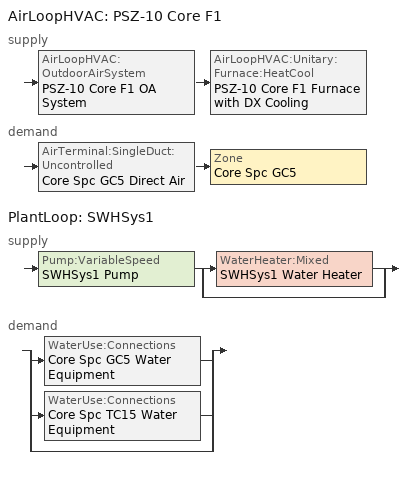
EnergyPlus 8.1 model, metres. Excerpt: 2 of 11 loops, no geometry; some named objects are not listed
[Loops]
AirLoopHVAC 'PSZ-10 Core F1'
 supply: AirLoopHVAC:OutdoorAirSystem 'PSZ-10 Core F1 OA System' > AirLoopHVAC:Unitary:Furnace:HeatCool 'PSZ-10 Core F1 Furnace with DX Cooling'
 demand: AirTerminal:SingleDuct:Uncontrolled 'Core Spc GC5 Direct Air' > Zone 'Core Spc GC5'
PlantLoop 'SWHSys1'
 supply: Pump:VariableSpeed 'SWHSys1 Pump' > split
  | WaterHeater:Mixed 'SWHSys1 Water Heater'
  | bypass
 demand: split
  | WaterUse:Connections 'Core Spc GC5 Water Equipment'
  | WaterUse:Connections 'Core Spc TC15 Water Equipment'
  | bypass
[DesignSpecification:OutdoorAir]
SZ DSOA Core Spc GC5: Outdoor Air Method=Flow/Area; Outdoor Air Flow per Zone Floor Area {m3/s-m2}=0.000666962; Outdoor Air Flow per Zone {m3/s}=0
[Sizing:Zone]
Core Spc GC5: Zone Cooling Design Supply Air Temperature Input Method=SupplyAirTemperature; Zone Cooling Design Supply Air Temperature {C}=12.8; Zone Heating Design Supply Air Temperature Input Method=SupplyAirTemperature; Zone Heating Design Supply Air Temperature {C}=40.4; Zone Cooling Design Supply Air Humidity Ratio {kgWater/kgDryAir}=0.008; Zone Heating Design Supply Air Humidity Ratio {kgWater/kgDryAir}=0.008; Design Specification Outdoor Air Object=SZ DSOA Core Spc GC5; Cooling Design Air Flow Method=DesignDay; Cooling Design Air Flow Rate {m3/s}=0; Cooling Minimum Air Flow Fraction=0; Heating Design Air Flow Method=DesignDay; Heating Design Air Flow Rate {m3/s}=0; Heating Maximum Air Flow Fraction=0
[Sizing:System]
PSZ-10 Core F1: Type of Load to Size On=Sensible; Design Outdoor Air Flow Rate {m3/s}=autosize; Minimum System Air Flow Ratio=1; Preheat Design Temperature {C}=7; Preheat Design Humidity Ratio {kgWater/kgDryAir}=0.008; Precool Design Temperature {C}=11; Precool Design Humidity Ratio {kgWater/kgDryAir}=0.008; Central Cooling Design Supply Air Temperature {C}=12.8; Central Heating Design Supply Air Temperature {C}=40.4; Sizing Option=NonCoincident; 100% Outdoor Air in Cooling=No; 100% Outdoor Air in Heating=No; Central Cooling Design Supply Air Humidity Ratio {kgWater/kgDryAir}=0.008; Central Heating Design Supply Air Humidity Ratio {kgWater/kgDryAir}=0.008; Cooling Design Air Flow Method=DesignDay; Cooling Design Air Flow Rate {m3/s}=0; Heating Design Air Flow Method=DesignDay; Heating Design Air Flow Rate {m3/s}=0; System Outdoor Air Method=ZoneSum
[Sizing:Plant]
SWHSys1: Loop Type=Heating; Design Loop Exit Temperature {C}=60; Loop Design Temperature Difference {deltaC}=5
[ZoneControl:Thermostat]
Core Spc GC5 Thermostat: Zone or ZoneList=Core Spc GC5; Control Type Schedule=COMPACT HVAC-ALWAYS 4; Control 1=Thermostat 1 Dual SP Control
[ThermostatSetpoint:DualSetpoint]
Thermostat 1 Dual SP Control: Heating Setpoint Temperature Schedule=Heat 1/0; Cooling Setpoint Temperature Schedule=Cool 1/0
[AirTerminal:SingleDuct:Uncontrolled]
Core Spc GC5 Direct Air: Availability Schedule=COMPACT HVAC-ALWAYS 1; Maximum Air Flow Rate {m3/s}=autosize
[Zone equipment]
Core Spc GC5: Core Spc GC5 Direct Air, Core Spc GC5 Bathroom Exhaust
[Fan:OnOff]
PSZ-10 Core F1 Supply Fan: Availability Schedule=Fans D1-10; Fan Total Efficiency=0.53625; Pressure Rise {Pa}=448.2; Maximum Flow Rate {m3/s}G597=1.98578; Motor Efficiency=0.825; Motor In Airstream Fraction=1
[Fan:ZoneExhaust]
Core Spc GC5 Bathroom Exhaust: Availability Schedule=ExFanOperationSchd; Fan Total Efficiency=0.45; Pressure Rise {Pa}=187.5; Maximum Flow Rate {m3/s}=0.28385
[Coil:Cooling:DX:SingleSpeed]
PSZ-10 Core F1 Cooling Coil: Availability Schedule=COMPACT HVAC-ALWAYS 1; Gross Rated Total Cooling Capacity {W}=26297.4; Gross Rated Sensible Heat Ratio=autosize; Gross Rated Cooling COP {W/W}=2.73; Rated Air Flow Rate {m3/s}=1.98578; Total Cooling Capacity Function of Temperature Curve=PSZ DX Coil Cap-FT; Total Cooling Capacity Function of Flow Fraction Curve=PSZ DX Coil Cap-FF; Energy Input Ratio Function of Temperature Curve=PSZ DX Coil EIR-FT; Energy Input Ratio Function of Flow Fraction Curve=PSZ DX Coil EIR-FF; Part Load Fraction Correlation Curve=PSZ DX Coil PLF; Nominal Time for Condensate Removal to Begin {s}=0; Ratio of Initial Moisture Evaporation Rate and Steady State Latent Capacity=0; Maximum Cycling Rate {cycles/hr}=0; Latent Capacity Time Constant {s}=0; Condenser Type=Aircooled; Evaporative Condenser Effectiveness=0; Evaporative Condenser Pump Rated Power Consumption {W}=0; Crankcase Heater Capacity {W}=0; Maximum Outdoor Dry-Bulb Temperature for Crankcase Heater Operation {C}=10
[Coil:Heating:Gas]
PSZ-10 Core F1 Heating Coil: Availability Schedule=COMPACT HVAC-ALWAYS 1; Gas Burner Efficiency=0.8; Nominal Capacity {W}=17296.5; Parasitic Electric Load {W}=0; Part Load Fraction Correlation Curve=PSZ Heating Coil PLF-FPLR; Parasitic Gas Load {W}=0
[AirLoopHVAC:Unitary:Furnace:HeatCool]
PSZ-10 Core F1 Furnace with DX Cooling: Availability Schedule=COMPACT HVAC-ALWAYS 1; Supply Air Fan Operating Mode Schedule=COMPACT HVAC-ALWAYS 1; Maximum Supply Air Temperature {C}=40.4; Supply Air Flow Rate During Cooling Operation {m3/s}=autosize; Supply Air Flow Rate During Heating Operation {m3/s}=autosize; Supply Air Flow Rate When No Cooling or Heating is Needed {m3/s}=autosize; Controlling Zone or Thermostat Location=Core Spc GC5; Supply Fan=PSZ-10 Core F1 Supply Fan; Fan Placement=DrawThrough; Heating Coil=PSZ-10 Core F1 Heating Coil; Cooling Coil=PSZ-10 Core F1 Cooling Coil; Dehumidification Control Type=None
[Controller:OutdoorAir]
PSZ-10 Core F1 OA Controller: Minimum Outdoor Air Flow Rate {m3/s}=AUTOSIZE; Maximum Outdoor Air Flow Rate {m3/s}=autosize; Economizer Control Type=NoEconomizer; Economizer Control Action Type=ModulateFlow; Lockout Type=NoLockout; Minimum Limit Type=FixedMinimum; Minimum Outdoor Air Schedule=MinOA_Sched; Minimum Fraction of Outdoor Air Schedule=MinOAFracSch_Base; Maximum Fraction of Outdoor Air Schedule=MaxOAFracSch_Base; Heat Recovery Bypass Control Type=BypassWhenOAFlowGreaterThanMinimum
[AirLoopHVAC]
PSZ-10 Core F1: Design Supply Air Flow Rate {m3/s}=autosize
[Pump:VariableSpeed]
SWHSys1 Pump: Rated Flow Rate {m3/s}=AUTOSIZE; Rated Pump Head {Pa}=36000; Rated Power Consumption {W}=AUTOSIZE; Motor Efficiency=0.85; Fraction of Motor Inefficiencies to Fluid Stream=0; Coefficient 1 of the Part Load Performance Curve=0; Coefficient 2 of the Part Load Performance Curve=0.0216; Coefficient 3 of the Part Load Performance Curve=-0.0325; Coefficient 4 of the Part Load Performance Curve=1.0095; Minimum Flow Rate {m3/s}=0; Pump Control Type=Intermittent
[WaterHeater:Mixed]
SWHSys1 Water Heater: Tank Volume {m3}=0.284; Setpoint Temperature Schedule=SWHSys1 Water Heater Setpoint Temperature Schedule Name; Deadband Temperature Difference {deltaC}=2; Maximum Temperature Limit {C}=82.2222; Heater Control Type=Cycle; Heater Maximum Capacity {W}=17600; Heater Fuel Type=NATURALGAS; Heater Thermal Efficiency=0.8; Off Cycle Parasitic Fuel Consumption Rate {W}=20; Off Cycle Parasitic Fuel Type=NATURALGAS; Off Cycle Parasitic Heat Fraction to Tank=0.8; On Cycle Parasitic Fuel Type=NATURALGAS; Ambient Temperature Indicator=SCHEDULE; Ambient Temperature Schedule=SWHSys1 Water Heater Ambient Temperature Schedule Name; Off Cycle Loss Coefficient to Ambient Temperature {W/K}=4.212; On Cycle Loss Coefficient to Ambient Temperature {W/K}=4.212; Use Side Effectiveness=1; Source Side Effectiveness=1; Use Side Design Flow Rate {m3/s}=AUTOSIZE; Source Side Design Flow Rate {m3/s}=AUTOSIZE; Indirect Water Heating Recovery Time {hr}=1.5
[PlantLoop]
SWHSys1: Fluid Type=Water; Plant Equipment Operation Scheme=SWHSys1 Loop Operation Scheme List; Maximum Loop Temperature {C}=60; Minimum Loop Temperature {C}=10; Maximum Loop Flow Rate {m3/s}=AUTOSIZE; Minimum Loop Flow Rate {m3/s}=0; Plant Loop Volume {m3}=AUTOSIZE; Load Distribution Scheme=Optimal
[PlantEquipmentList]
SWHSys1 Equipment List: SWHSys1 Water Heater
[PlantEquipmentOperation:HeatingLoad]
SWHSys1 Operation Scheme: Load Range 1 Lower Limit {W}=0; Load Range 1 Upper Limit {W}=1000000000000000; Range 1 Equipment List=SWHSys1 Equipment List
[PlantEquipmentOperationSchemes]
SWHSys1 Loop Operation Scheme List: Control Scheme 1=SWHSys1 Operation Scheme; Control Scheme 1 Schedule=PlantOnSched
[EnergyManagementSystem:Sensor] Output:Variable or Output:Meter Index Key=PSZ-10 Core F1
Name | Output:Variable or Output:Meter
PSZ10_Cooling | Air System Total Cooling Energy
PSZ10_Heating | Air System Total Heating Energy
[EnergyManagementSystem:Program]
DR_Post_Process: SET DR_Demand = 0; SET DR_Pre_Demand=0; SET DR_Post_Demand=0; IF CPP_Event_Sensor==1; SET DR_Demand = Demand*12/3600; ENDIF; IF CPP_Event_Sensor>0; SET DR_FullDay = Demand*12 /3600; ENDIF
AEDG_BldgLoad: SET F2_Heating = PSZ1_Heating + PSZ2_Heating + PSZ3_Heating + PSZ4_Heating + PSZ5_Heating; SET F2_Cooling = PSZ1_Cooling + PSZ2_Cooling + PSZ3_Cooling + PSZ4_Cooling + PSZ5_Cooling; SET F1_Heating = PSZ6_Heating + PSZ7_Heating + PSZ8_Heating + PSZ9_Heating + PSZ10_Heating; SET F1_Cooling = PSZ6_Cooling + PSZ7_Cooling + PSZ8_Cooling + PSZ9_Cooling + PSZ10_Cooling; SET BldgHeating = F1_Heating + F2_Heating; SET BldgCooling = F1_Cooling + F2_Cooling
[EnergyManagementSystem:ProgramCallingManager]
DR_Post_Process_Manager: EndOfSystemTimestepAfterHVACReporting; DR_Post_Process
Total Bldg Load EMS: EndOfSystemTimestepBeforeHVACReporting; AEDG_BldgLoad
[EnergyManagementSystem:OutputVariable]
Name | EMS Variable | Type of Data in Variable | Update Frequency | EMS Program or Subroutine
DR_Demand | DR_Demand | Averaged | SystemTimestep | DR_Post_Process
DR_FullDay | DR_FullDay | Averaged | SystemTimestep | DR_Post_Process
Total Building Heating Load | BldgHeating | Summed | SystemTimeStep
Total Building Cooling Load | BldgCooling | Summed | SystemTimeStep
[EnergyManagementSystem:GlobalVariable]
BldgHeating; BldgCooling
[AvailabilityManager:Scheduled] Schedule=COMPACT HVAC-ALWAYS 1
PSZ-1 South F2 Availability; PSZ-2 East F2 Availability; PSZ-3 North F2 Availability; PSZ-4 West F2 Availability; PSZ-5 Core F2 Availability; PSZ-6 South F1 Availability; PSZ-7 East F1 Availability; PSZ-8 North F1 Availability; PSZ-9 West F1 Availability; PSZ-10 Core F1 Availability
[AvailabilityManager:OptimumStart]
PSZ-10 Core F1 Availability OS: Applicability Schedule=Optimal Start Availability Schedule; Fan Schedule=Fans D1-10; Control Type=ControlZone; Control Zone=Core Spc GC5; Maximum Value for Optimum Start Time {hr}=3; Control Algorithm=AdaptiveASHRAE; Constant Temperature Gradient during Cooling {deltaC/hr}=3; Constant Temperature Gradient during Heating {deltaC/hr}=3; Initial Temperature Gradient during Cooling {deltaC/hr}=2; Initial Temperature Gradient during Heating {deltaC/hr}=2; Constant Start Time {hr}=2; Number of Previous Days {days}=3
[AvailabilityManager:NightCycle] Applicability Schedule=Night Cycle Availability; Control Type=CycleOnAny; Thermostat Tolerance {deltaC}=1; Cycling Run Time {s}=3600
Name | Fan Schedule
PSZ-1 South F2 Availability NC | Fans D1-1
PSZ-2 East F2 Availability NC | Fans D1-2
PSZ-3 North F2 Availability NC | Fans D1-3
PSZ-4 West F2 Availability NC | Fans D1-4
PSZ-5 Core F2 Availability NC | Fans D1-5
PSZ-6 South F1 Availability NC | Fans D1-6
PSZ-7 East F1 Availability NC | Fans D1-7
PSZ-8 North F1 Availability NC | Fans D1-8
PSZ-9 West F1 Availability NC | Fans D1-9
PSZ-10 Core F1 Availability NC | Fans D1-10
[SetpointManager:Scheduled]
SWHSys1 Loop Setpoint Manager: Control Variable=Temperature; Schedule=SWHSys1-Loop-Temp-Schedule; Setpoint Node or NodeList=SWHSys1 Supply Outlet Node
[SetpointManager:SingleZone:Reheat]
PSZ-10 Core F1 Supply Air Temp Manager: Control Variable=Temperature; Minimum Supply Air Temperature {C}=13; Maximum Supply Air Temperature {C}=45; Control Zone=Core Spc GC5; Setpoint Node or NodeList=PSZ-10 Core F1 Air Loop Outlet
[SetpointManager:MixedAir]
PSZ-10 Core F1 Cooling Coil Air Temp Manager: Control Variable=Temperature; Setpoint Node or NodeList=PSZ-10 Core F1 Mixed Air Outlet
[WaterUse:Equipment] Peak Flow Rate {m3/s}=9e-06; Flow Rate Fraction Schedule=BLDG_SWH_SCH; Target Temperature Schedule=Water Equipment Temp Sched; Sensible Fraction Schedule=Water Equipment Sensible fract sched; Latent Fraction Schedule=Water Equipment Latent fract sched
Name | Zone
Core Spc GC5 Water Equipment | Core Spc GC5
Core Spc TC15 Water Equipment | Core Spc TC15
[WaterUse:Connections]
Name | Water Use Equipment 1
Core Spc GC5 Water Equipment | Core Spc GC5 Water Equipment
Core Spc TC15 Water Equipment | Core Spc TC15 Water Equipment
[FaultModel:TemperatureSensorOffset:OutdoorAir]
PSZ-10 OA Sensor Bias: Availability Schedule=ALWAYS-ON; Controller Object=PSZ-10 Core F1 OA Controller; Temperature Sensor Offset {deltaC}=3
[FaultModel:TemperatureSensorOffset:ReturnAir]
PSZ-10 OA Sensor Bias: Availability Schedule=ALWAYS-ON; Controller Object=PSZ-10 Core F1 OA Controller; Temperature Sensor Offset {deltaC}=-3
[Schedule:Compact]
Always-On; COMPACT HVAC-ALWAYS 1; MinOA_Sched; PlantOnSched: Through: 12/31, For: AllDays, Until: 24:00, 1
Cool 1/0: Through: 12/31, For: Weekdays, Until: 05:00, 26.7, Until: 06:00, 25.2, Until: 07:00, 23.9, Until: 22:00, 22.8, Until: 24:00, 26.7, For: Saturday, Until: 05:00, 26.7, Until: 06:00, 25.2, Until: 07:00, 23.9, Until: 18:00, 22.8, Until: 24:00, 26.7, For: SummerDesignDay, Until: 05:00, 26.7, Until: 06:00, 25.2, Until: 07:00, 23.9, Until: 22:00, 22.8, Until: 24:00, 26.7, For: WinterDesignDay, Until: 24:00, 26.7, For: Sunday Holidays AllOtherDays, Until: 24:00, 26.7
Heat 1/0: Through: 12/31, For: Weekdays, Until: 05:00, 18.3, Until: 06:00, 19.3, Until: 07:00, 20.3, Until: 22:00, 21.7, Until: 24:00, 18.3, For: SummerDesignDay, Until: 24:00, 18.3, For: WinterDesignDay, Until: 05:00, 18.3, Until: 06:00, 19.3, Until: 07:00, 20.3, Until: 22:00, 21.7, Until: 24:00, 18.3, For: Saturday, Until: 05:00, 18.3, Until: 06:00, 19.3, Until:  07:00, 20.3, Until: 18:00, 21.7, Until: 24:00, 18.3, For: Sunday Holidays AllOtherDays, Until: 24:00, 18.3
Fans D1-1; Fans D1-2; Fans D1-3; Fans D1-4; Fans D1-5; Fans D1-6; Fans D1-7; Fans D1-8; Fans D1-9; Fans D1-10: Through: 12/31, For: Weekdays, Until: 08:00, 0, Until: 22:00, 1, Until: 24:00, 0, For: Saturday, Until: 08:00, 0, Until: 18:00, 1, Until: 24:00, 0, For: SummerDesignDay WinterDesignDay, Until: 05:00, 0, Until: 22:00, 1, Until: 24:00, 0, For: Sunday Holidays AllOtherDays, Until: 24:00, 0
ExFanOperationSchd: Through: 12/31, For: Weekdays SummerDesignDay WinterDesignDay, Until: 05:00, 1, Until: 22:00, 1, Until: 24:00, 1, For: Saturday, Until: 05:00, 1, Until: 18:00, 1, Until: 24:00, 1, For: Sunday Holidays AllOtherDays, Until: 24:00, 1
MinOAFracSch_Base: Through: 12/31, For: Weekdays, Until: 05:00, 0.15, Until: 22:00, 0.15, Until: 24:00, 0.15, For: Saturday, Until: 05:00, 0.15, Until: 18:00, 0.15, Until: 24:00, 0.15, For: SummerDesignDay WinterDesignDay, Until: 05:00, 0.15, Until: 22:00, 0.15, Until: 24:00, 0.15, For: Sunday Holidays AllOtherDays, Until: 05:00, 0.15, Until: 18:00, 0.15, Until: 24:00, 0.15
MaxOAFracSch_Base: Through: 12/31, For: AllDays, Until: 24:00, 0.7
COMPACT HVAC-ALWAYS 4: Through: 12/31, For: AllDays, Until: 24:00, 4
Water Equipment Temp Sched: Through: 12/31, For: AllDays, Until: 24:00, 43.3
Water Equipment Latent fract sched; Water Equipment Sensible fract sched: Through: 12/31, For: AllDays, Until: 24:00, 0
BLDG_SWH_SCH: Through: 12/31, For: Weekdays SummerDesignDay, Until: 05:00, 0.05, Until: 06:00, 0.08, Until: 07:00, 0.07, Until: 08:00, 0.19, Until: 09:00, 0.35, Until: 10:00, 0.38, Until: 11:00, 0.39, Until: 12:00, 0.47, Until: 13:00, 0.57, Until: 14:00, 0.54, Until: 15:00, 0.34, Until: 16:00, 0.33, Until: 17:00, 0.44, Until: 18:00, 0.26, Until: 19:00, 0.21, Until: 20:00, 0.15, Until: 21:00, 0.17, Until: 22:00, 0.08, Until: 24:00, 0.05, For: Saturday WinterDesignDay, Until: 05:00, 0.05, Until: 06:00, 0.08, Until: 07:00, 0.07, Until: 08:00, 0.11, Until: 09:00, 0.15, Until: 10:00, 0.21, Until: 11:00, 0.19, Until: 12:00, 0.23, Until: 13:00, 0.2, Until: 14:00, 0.19, Until: 15:00, 0.15, Until: 16:00, 0.13, Until: 17:00, 0.14, Until: 21:00, 0.07, Until: 22:00, 0.09, Until: 24:00, 0.05, For: Sunday Holidays AllOtherDays, Until: 05:00, 0.04, Until: 06:00, 0.07, Until: 11:00, 0.04, Until: 13:00, 0.06, Until: 14:00, 0.09, Until: 15:00, 0.06, Until: 21:00, 0.04, Until: 22:00, 0.07, Until: 24:00, 0.04
SWHSys1-Loop-Temp-Schedule; SWHSys1 Water Heater Setpoint Temperature Schedule Name: Through: 12/31, For: AllDays, Until: 24:00, 48.9
SWHSys1 Water Heater Ambient Temperature Schedule Name: Through: 12/31, For: AllDays, Until: 24:00, 22
Optimal Start Availability Schedule: Through: 12/31, For: Weekdays, Until: 05:00, 0, Until: 8:00, 1, Until: 24:00, 0, For: Saturday, Until: 05:00, 0, Until: 08:00, 1, Until: 24:00, 0, For: SummerDesignDay WinterDesignDay, Until: 05:00, 0, Until: 08:00, 1, Until: 24:00, 0, For: Sunday Holidays AllOtherDays, Until: 24:00, 0
Night Cycle Availability: Through: 12/31, For: Weekdays SummerDesignDay WinterDesignDay, Until: 05:00, 1, Until: 8:00, 0, Until: 24:00, 1, For: Saturday, Until: 05:00, 1, Until: 8:00, 0, Until: 24:00, 1, For: Sunday Holidays AllOtherDays, Until: 07:00, 1, Until: 18:00, 1, Until: 24:00, 1
[Curve:Quadratic]
Name | Coefficient1 Constant | Coefficient2 x | Coefficient3 x**2 | Minimum Value of x | Maximum Value of x
PSZ DX Coil Cap-FF | 0.8 | 0.2 | 0 | 0.5 | 1.5
PSZ DX Coil EIR-FF | 1.1552 | -0.1808 | 0.0256 | 0.5 | 1.5
PSZ DX Coil PLF | 0.85 | 0.15 | 0 | 0 | 1
[Curve:Cubic]
PSZ Heating Coil PLF-FPLR: Coefficient1 Constant=0.8; Coefficient2 x=0.2; Coefficient3 x**2=0; Coefficient4 x**3=0; Minimum Value of x=0; Maximum Value of x=1
[Curve:Biquadratic] Minimum Value of x=12.77778; Maximum Value of x=23.88889; Minimum Value of y=23.88889; Maximum Value of y=46.11111
Name | Coefficient1 Constant | Coefficient2 x | Coefficient3 x**2 | Coefficient4 y | Coefficient5 y**2 | Coefficient6 x*y
PSZ DX Coil Cap-FT | 0.867916 | 0.0142476 | 0.000554364 | -0.00755806 | 3.29832e-05 | -0.000191711
PSZ DX Coil EIR-FT | 0.116968 | 0.0284933 | -0.000411156 | 0.0214143 | 0.000161125 | -0.000679104
